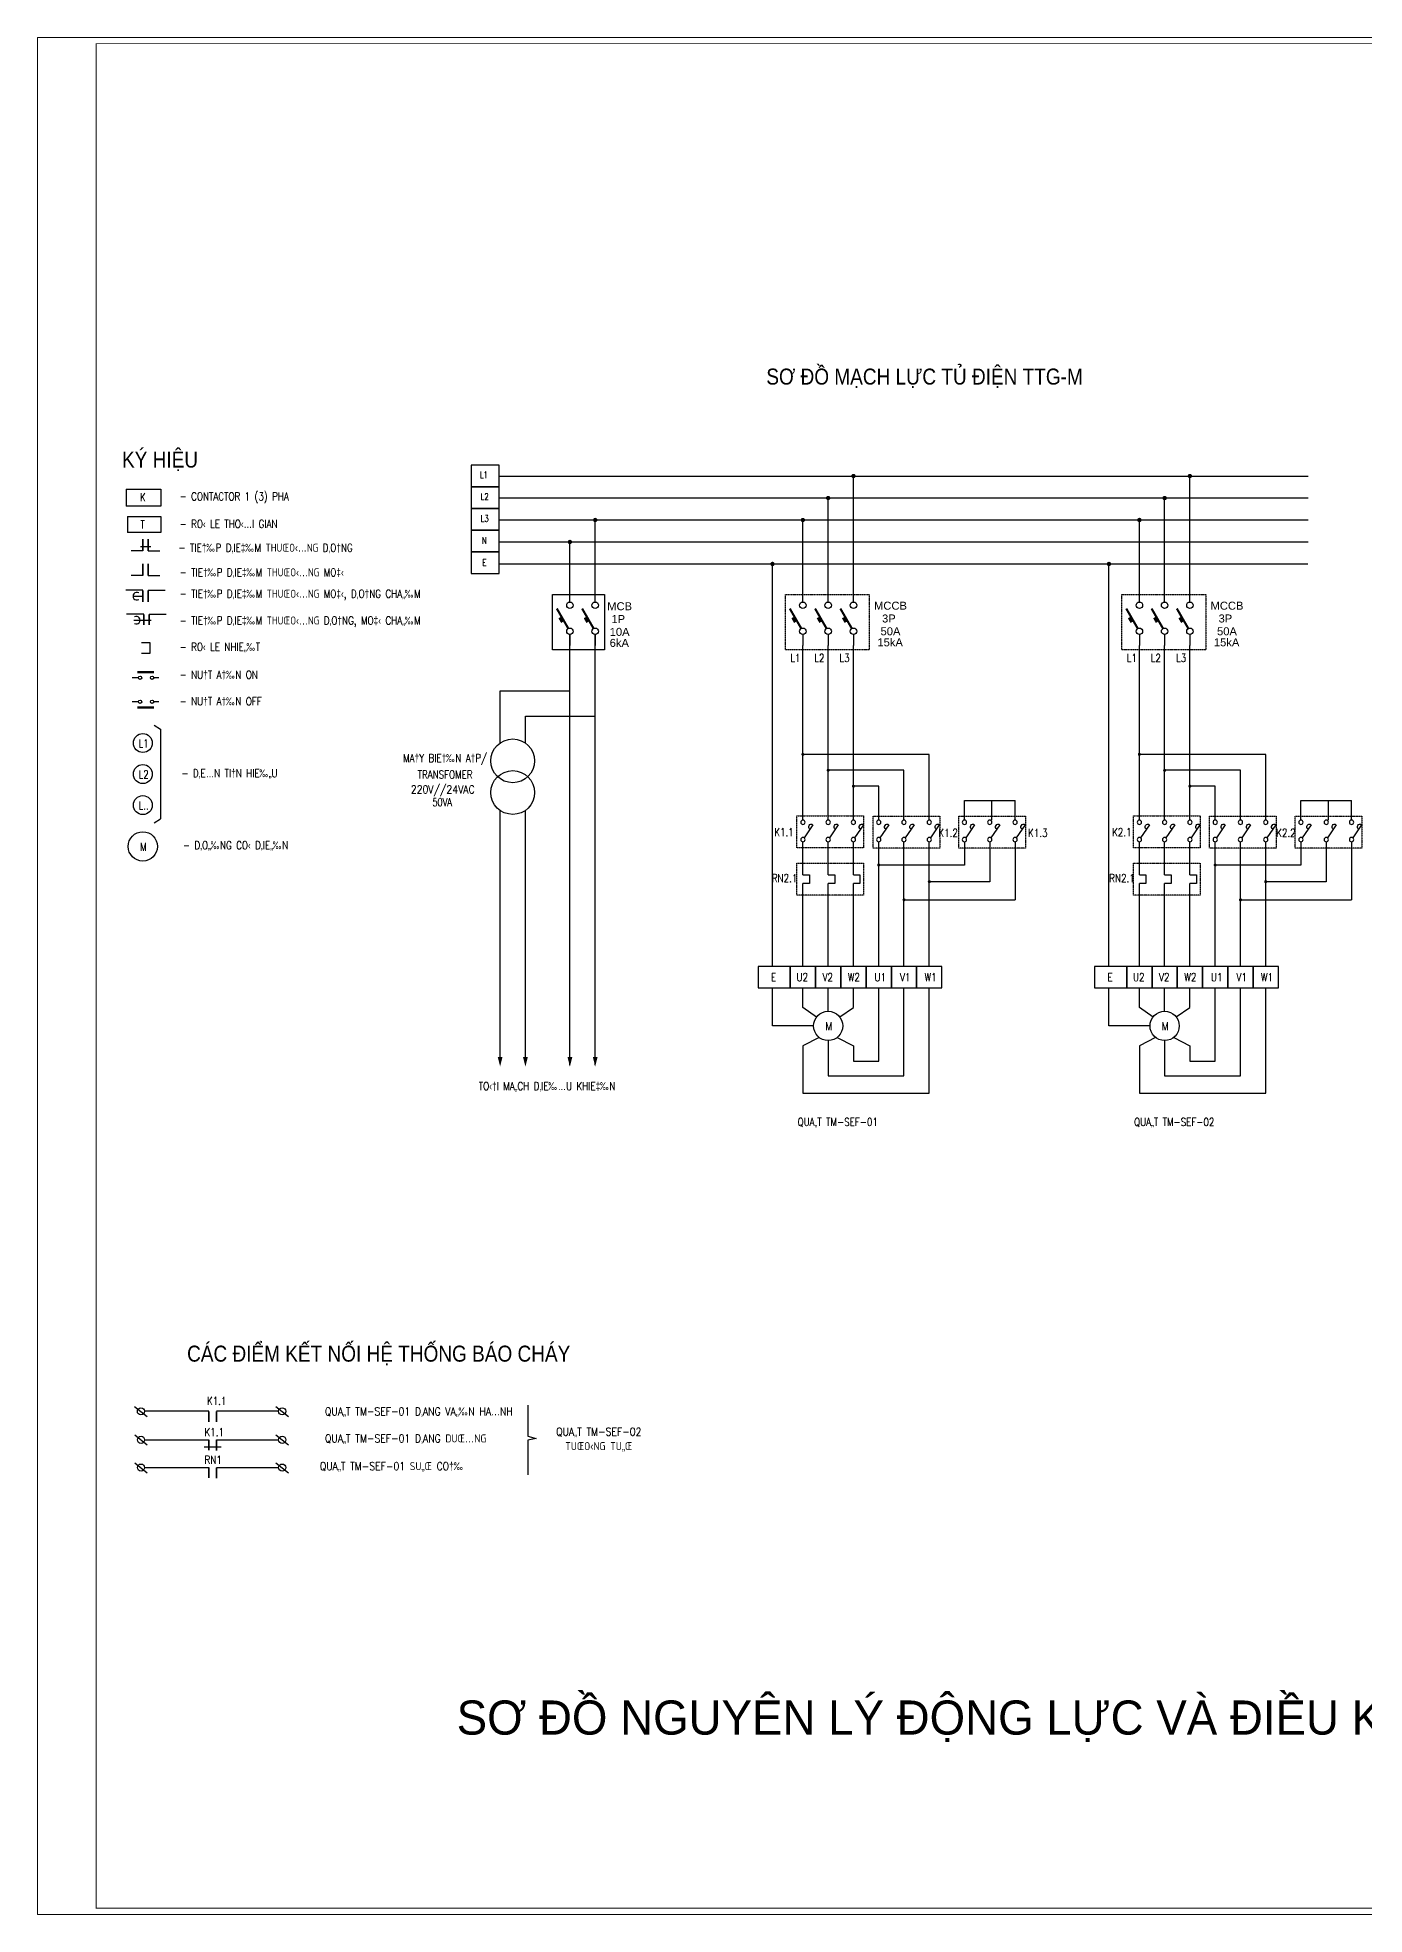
# Model space of a CAD drawing. Header units: millimetres. Extents: x -91525 to 4597779, y -698580 to 576167.
# Drawn here: x -91525 to -29337, y -34185 to 53788 of the extents above; entities that cross this region are included whole.
import ezdxf
from ezdxf.enums import TextEntityAlignment as Align

# ---------------------------------------------------------------- set-up
doc = ezdxf.new("R2010")
doc.units = ezdxf.units.MM
for name, pattern in [('CONTINOUS', [0]), ('DASHED', [19.05, 12.7, -6.35]), ('DASHED2', [0.375, 0.25, -0.125]), ('HIDDEN', [0.375, 0.25, -0.125]), ('HIDDEN2', [4.7625, 3.175, -1.5875])]:
    doc.linetypes.add(name, pattern=pattern)
doc.layers.get('DEFPOINTS').update_dxf_attribs({"lineweight": 5})
for name, color, linetype, lineweight in [('0-----D-TEXT', 3, 'Continuous', 18), ('0---TBD---SD', 2, 'Continuous', 25), ('KHUNG TEN SD3 - Ariyana 2007$0$0-CON', 253, 'Continuous', 0), ('TBI', 2, 'Continuous', 25)]:
    doc.layers.add(name, color=color, linetype=linetype, lineweight=lineweight)
for name, color, linetype in [('0-----Dia-Equi', 2, 'Continuous'), ('0-----E-text', 3, 'Continuous'), ('0-----E.Text', 3, 'Continuous'), ('0-----ED-Text', 3, 'Continuous'), ('0---TBD', 2, 'Continuous'), ('0---TEXT', 3, 'Continuous'), ('0-CDC-ME2-Equip', 2, 'Continuous'), ('0-TEXTDIEN', 4, 'Continuous'), ('1-DAY', 4, 'DASHED'), ('2', 3, 'Continuous'), ('4', 2, 'Continuous'), ('CHU', 2, 'Continuous'), ('CHUTO', 3, 'Continuous'), ('DAY', 4, 'Continuous'), ('DAY DAN', 4, 'DASHED2'), ('DAY-CS', 4, 'HIDDEN'), ('HIIDEN', 2, 'HIDDEN2'), ('MANH', 9, 'Continuous'), ('PHU KIEN', 7, 'Continuous'), ('TBD', 2, 'Continuous'), ('TEXT', 6, 'Continuous'), ('TEXT-CS', 3, 'Continuous')]:
    doc.layers.add(name, color=color, linetype=linetype)
doc.styles.add('0-----E.Arial', font='arial.ttf')
doc.styles.add('AVANTH', font='VHAVAN.TTF')
doc.styles.add('E-Diagram', font='arial.ttf')
doc.styles.add('ROMANS', font='romans.shx', dxfattribs={"width": 0.7, "bigfont": 'vns.shx'})
doc.styles.add('ROMANS1', font='ROMANS1.shx', dxfattribs={"width": 0.8})

# ---------------------------------------------------------------- blocks, each defined once
blk = doc.blocks.new('DI2')
at = {"layer": '0-CDC-ME2-Equip'}
for p, q in [((0, 1000), (0, 1250)), ((0, 250), (0, 0))]:
    blk.add_line(p, q, dxfattribs=at)
for points, const_width in [([(-37, 390), (-302, 850)], 50), ([(-177, 533), (-239, 641)], 60)]:
    blk.add_lwpolyline(points, dxfattribs=dict(at, const_width=const_width))
for centre in [(0, 925), (0, 325)]:
    blk.add_circle(centre, 75, dxfattribs=at)
blk = doc.blocks.new('tiepdiem')
at = {"layer": '0---TBD'}
blk.add_line((-289, 429), (-35, 51), dxfattribs=at)
for centre in [(0, 500), (0, 0)]:
    blk.add_circle(centre, 62.5, dxfattribs=at)
blk.add_arc((-246, 365), 78.1, 303.9048, 123.9048, dxfattribs=at)
blk = doc.blocks.new('KHUNG TEN SD3 - Ariyana 2007')
at = {"layer": 'DEFPOINTS', "color": 1}
blk.add_lwpolyline([(527153.77, 1774368.57), (527559.52, 1774368.57), (527559.52, 1774655.49), (527153.77, 1774655.49)], close=True, dxfattribs=at)
at = {"layer": 'KHUNG TEN SD3 - Ariyana 2007$0$0-CON', "const_width": 0.12}
blk.add_lwpolyline([(527162.72, 1774654.54), (527558.56, 1774654.54), (527558.56, 1774369.53), (527162.72, 1774369.53)], close=True, dxfattribs=at)

msp = doc.modelspace()

# ---------------------------------------------------------------- linework, layer by layer
at = {"layer": '0-----Dia-Equi', "elevation": 0}
for points in [[(-69845, 5554, 0, 225, 0), (-69845, 6004, 225, 225, 0)], [(-68661, 5554, 0, 225, 0), (-68661, 6004, 225, 225, 0)], [(-66574, 5554, 0, 225, 0), (-66574, 6004, 225, 225, 0)], [(-65389, 5554, 0, 225, 0), (-65389, 6004, 225, 225, 0)]]:
    msp.add_lwpolyline(points, format="xyseb", dxfattribs=at)
at = {"layer": '0---TBD', "color": 1}
for p, q in [((-86973, -10373), (-86388, -10843)), ((-80356, -10373), (-79770, -10843)), ((-86971, -11711), (-86386, -12180)), ((-80353, -11711), (-79768, -12180)), ((-86971, -13011), (-86386, -13481)), ((-80353, -13011), (-79768, -13481))]:
    msp.add_line(p, q, dxfattribs=at)
at = {"layer": '0---TBD', "ltscale": 1000}
for centre in [(-69253, 19886), (-69253, 18400)]:
    msp.add_circle(centre, 1026, dxfattribs=at)
at = {"layer": '0---TBD', "color": 1}
for centre in [(-86679, -10602), (-80061, -10602), (-86676, -11939), (-80058, -11939), (-86676, -13240), (-80058, -13240)]:
    msp.add_circle(centre, 168, dxfattribs=at)
at = {"layer": '0---TBD---SD', "linetype": 'Continuous'}
for p, q in [((-86222, 29914), (-86707, 29914)), ((-86590, 29726), (-87134, 29726)), ((-86339, 29726), (-85795, 29726)), ((-86590, 28573), (-87134, 28573)), ((-86339, 28573), (-85795, 28573)), ((-86590, 27880), (-87393, 27880)), ((-87048, 27602), (-86590, 27602)), ((-86339, 27880), (-85536, 27880)), ((-86549, 26754), (-87352, 26754)), ((-87007, 26476), (-86197, 26476)), ((-86298, 26754), (-85495, 26754))]:
    msp.add_line(p, q, dxfattribs=at)
for centre, start, end in [((-86871, 27602), 59.96922, 300.03078), ((-86893, 26476), 239.96922, 120.03078)]:
    msp.add_arc(centre, 178, start, end, dxfattribs=at)
at = {"layer": '2', "color": 2, "linetype": 'Continuous'}
for p, q in [((-86660, 25437), (-86269, 25437)), ((-86269, 24916), (-86660, 24916)), ((-86269, 25437), (-86269, 24916))]:
    msp.add_line(p, q, dxfattribs=at)
at = {"layer": '2', "color": 2}
for p, q in [((-55656, 14546), (-55351, 14546)), ((-55351, 14139), (-55656, 14139)), ((-55351, 14546), (-55351, 14139)), ((-54471, 14546), (-54166, 14546)), ((-54166, 14139), (-54471, 14139)), ((-54166, 14546), (-54166, 14139)), ((-53286, 14546), (-52981, 14546)), ((-52981, 14139), (-53286, 14139)), ((-52981, 14546), (-52981, 14139)), ((-39886, 14546), (-39581, 14546)), ((-39581, 14139), (-39886, 14139)), ((-39581, 14546), (-39581, 14139)), ((-38701, 14546), (-38396, 14546)), ((-38396, 14139), (-38701, 14139)), ((-38396, 14546), (-38396, 14139)), ((-37516, 14546), (-37211, 14546)), ((-37211, 14139), (-37516, 14139)), ((-37211, 14546), (-37211, 14139))]:
    msp.add_line(p, q, dxfattribs=at)
at = {"layer": '2', "color": 1, "linetype": 'Continuous', "elevation": 0}
msp.add_lwpolyline([(-67395, 27685), (-64952, 27685), (-64952, 25096), (-67395, 25096)], close=True, dxfattribs=at)
at = {"layer": '2', "color": 1, "linetype": 'HIDDEN2', "ltscale": 4, "elevation": 0}
for points in [[(-56476, 27685), (-52545, 27685), (-52545, 25096), (-56476, 25096)], [(-40707, 27685), (-36775, 27685), (-36775, 25096), (-40707, 25096)], [(-55935, 17308), (-52808, 17308), (-52808, 15809), (-55935, 15809)], [(-52368, 17295), (-49241, 17295), (-49241, 15796), (-52368, 15796)], [(-48348, 17295), (-45222, 17295), (-45222, 15796), (-48348, 15796)], [(-40165, 17308), (-37038, 17308), (-37038, 15809), (-40165, 15809)], [(-36598, 17295), (-33472, 17295), (-33472, 15796), (-36598, 15796)], [(-32579, 17295), (-29452, 17295), (-29452, 15796), (-32579, 15796)], [(-55935, 15091), (-52808, 15091), (-52808, 13592), (-55935, 13592)], [(-40165, 15091), (-37038, 15091), (-37038, 13592), (-40165, 13592)]]:
    msp.add_lwpolyline(points, close=True, dxfattribs=at)
at = {"layer": '2', "const_width": 71.2, "elevation": 0}
for points in [[(-52137, 15003, 1), (-52066, 15003, 1)], [(-36367, 15003, 1), (-36296, 15003, 1)], [(-49768, 14223, 1), (-49696, 14223, 1)], [(-33998, 14223, 1), (-33927, 14223, 1)], [(-50952, 13373, 1), (-50881, 13373, 1)], [(-35183, 13373, 1), (-35111, 13373, 1)]]:
    msp.add_lwpolyline(points, format="xyb", close=True, dxfattribs=at)
at = {"layer": '2', "color": 2, "elevation": 0}
for points in [[(-57758, 9250), (-56248, 9250), (-56248, 10242), (-57758, 10242)], [(-56248, 9250), (-55063, 9250), (-55063, 10242), (-56248, 10242)], [(-55063, 9250), (-53878, 9250), (-53878, 10242), (-55063, 10242)], [(-53878, 9250), (-52694, 9250), (-52694, 10242), (-53878, 10242)], [(-52694, 9250), (-51509, 9250), (-51509, 10242), (-52694, 10242)], [(-51509, 9250), (-50324, 9250), (-50324, 10242), (-51509, 10242)], [(-50324, 9250), (-49140, 9250), (-49140, 10242), (-50324, 10242)], [(-41988, 9250), (-40478, 9250), (-40478, 10242), (-41988, 10242)], [(-40478, 9250), (-39293, 9250), (-39293, 10242), (-40478, 10242)], [(-39293, 9250), (-38109, 9250), (-38109, 10242), (-39293, 10242)], [(-38109, 9250), (-36924, 9250), (-36924, 10242), (-38109, 10242)], [(-36924, 9250), (-35739, 9250), (-35739, 10242), (-36924, 10242)], [(-35739, 9250), (-34555, 9250), (-34555, 10242), (-35739, 10242)], [(-34555, 9250), (-33370, 9250), (-33370, 10242), (-34555, 10242)]]:
    msp.add_lwpolyline(points, close=True, dxfattribs=at)
at = {"layer": '4', "elevation": 0}
for points in [[(-71209, 32728), (-69893, 32728), (-69893, 33744), (-71209, 33744)], [(-71209, 31711), (-69893, 31711), (-69893, 32728), (-71209, 32728)], [(-71209, 30694), (-69893, 30694), (-69893, 31711), (-71209, 31711)], [(-71209, 29677), (-69893, 29677), (-69893, 30694), (-71209, 30694)], [(-71209, 28661), (-69893, 28661), (-69893, 29677), (-71209, 29677)]]:
    msp.add_lwpolyline(points, close=True, dxfattribs=at)
at = {"layer": 'CHU', "color": 2, "linetype": 'Continuous'}
for p, q in [((-87306, 31343), (-85740, 31343)), ((-87306, 31343), (-87306, 30590)), ((-85740, 31343), (-85740, 30590)), ((-85740, 30590), (-87306, 30590))]:
    msp.add_line(p, q, dxfattribs=at)
for centre in [(-86591, 20721), (-86591, 19267), (-86591, 17812)]:
    msp.add_circle(centre, 444, dxfattribs=at)
at = {"layer": 'CHUTO', "linetype": 'Continuous'}
for p, q in [((-86797, 23778), (-87090, 23778)), ((-85839, 23778), (-86080, 23778)), ((-86797, 22655), (-87090, 22655)), ((-85839, 22655), (-86080, 22655))]:
    msp.add_line(p, q, dxfattribs=at)
at = {"layer": 'CHUTO', "color": 2}
for p, q in [((-83497, -10602), (-86510, -10602)), ((-80229, -10602), (-83140, -10602))]:
    msp.add_line(p, q, dxfattribs=at)
at = {"layer": 'CHUTO', "linetype": 'Continuous'}
for centre in [(-86720, 23778), (-86157, 23778), (-86720, 22655), (-86157, 22655)]:
    msp.add_circle(centre, 77.3, dxfattribs=at)
at = {"layer": 'DAY'}
for p, q in [((-53286, 27330), (-53286, 33236)), ((-37516, 27330), (-37516, 33236)), ((-54471, 27330), (-54471, 32205)), ((-38701, 27330), (-38701, 32205)), ((-65389, 27330), (-65389, 31226)), ((-55656, 27330), (-55656, 31175)), ((-39886, 27330), (-39886, 31175)), ((-66574, 27330), (-66574, 30195)), ((-57080, 10242), (-57080, 29114)), ((-41311, 10242), (-41311, 29114)), ((-66574, 5619), (-66574, 25805)), ((-65389, 5619), (-65389, 25805)), ((-55656, 17110), (-55656, 25296)), ((-54471, 17110), (-54471, 25296)), ((-53286, 17110), (-53286, 25296)), ((-39886, 17110), (-39886, 25296)), ((-38701, 17110), (-38701, 25296)), ((-37516, 17110), (-37516, 25296)), ((-69845, 23161), (-66574, 23161)), ((-69845, 20724), (-69845, 23161)), ((-68661, 21976), (-65389, 21976)), ((-68661, 20724), (-68661, 21976)), ((-49732, 20190), (-55656, 20190)), ((-50917, 19444), (-54471, 19444)), ((-50917, 17110), (-50917, 19444)), ((-49732, 17110), (-49732, 20190)), ((-33962, 20190), (-39886, 20190)), ((-35147, 19444), (-38701, 19444)), ((-35147, 17110), (-35147, 19444)), ((-33962, 17110), (-33962, 20190)), ((-52101, 18697), (-53286, 18697)), ((-52101, 17110), (-52101, 18697)), ((-36332, 18697), (-37516, 18697)), ((-36332, 17110), (-36332, 18697)), ((-48082, 17110), (-48082, 18033)), ((-48082, 18033), (-45712, 18033)), ((-46795, 17110), (-46795, 18033)), ((-45712, 17110), (-45712, 18033)), ((-32312, 17110), (-32312, 18033)), ((-32312, 18033), (-29943, 18033)), ((-31026, 17110), (-31026, 18033)), ((-29943, 17110), (-29943, 18033)), ((-69845, 6004), (-69845, 17562)), ((-68661, 6004), (-68661, 17562)), ((-55656, 14546), (-55656, 16093)), ((-54471, 14546), (-54471, 16093)), ((-53286, 14546), (-53286, 16093)), ((-52101, 10242), (-52101, 16093)), ((-50917, 10242), (-50917, 16093)), ((-49732, 10242), (-49732, 16093)), ((-48082, 16093), (-48082, 15003)), ((-46897, 16093), (-46897, 14223)), ((-45712, 16093), (-45712, 13373)), ((-39886, 14546), (-39886, 16093)), ((-38701, 14546), (-38701, 16093)), ((-37516, 14546), (-37516, 16093)), ((-36332, 10242), (-36332, 16093)), ((-35147, 10242), (-35147, 16093)), ((-33962, 10242), (-33962, 16093)), ((-32312, 16093), (-32312, 15003)), ((-31127, 16093), (-31127, 14223)), ((-29943, 16093), (-29943, 13373)), ((-48082, 15003), (-52101, 15003)), ((-32312, 15003), (-36332, 15003)), ((-55656, 10242), (-55656, 14139)), ((-54471, 10242), (-54471, 14139)), ((-53286, 10242), (-53286, 14139)), ((-46897, 14223), (-49732, 14223)), ((-39886, 10242), (-39886, 14139)), ((-38701, 10242), (-38701, 14139)), ((-37516, 10242), (-37516, 14139)), ((-31127, 14223), (-33962, 14223)), ((-50917, 13373), (-45712, 13373)), ((-35147, 13373), (-29943, 13373)), ((-57080, 7460), (-57080, 9250)), ((-55656, 8330), (-55656, 9250)), ((-54471, 8146), (-54471, 9250)), ((-53286, 8330), (-53286, 9250)), ((-52101, 5815), (-52101, 9250)), ((-50917, 5125), (-50917, 9250)), ((-49732, 4315), (-49732, 9250)), ((-41311, 7460), (-41311, 9250)), ((-39886, 8330), (-39886, 9250)), ((-38701, 8146), (-38701, 9250)), ((-37516, 8330), (-37516, 9250)), ((-36332, 5815), (-36332, 9250)), ((-35147, 5125), (-35147, 9250)), ((-33962, 4315), (-33962, 9250)), ((-55017, 7875), (-55656, 8330)), ((-53928, 7880), (-53286, 8330)), ((-39247, 7875), (-39886, 8330)), ((-38158, 7880), (-37516, 8330)), ((-55157, 7460), (-57080, 7460)), ((-39387, 7460), (-41311, 7460)), ((-54894, 6920), (-55656, 6526)), ((-55656, 6526), (-55656, 4315)), ((-54471, 6774), (-54471, 5125)), ((-54048, 6920), (-53286, 6526)), ((-53286, 6526), (-53286, 5815)), ((-39124, 6920), (-39886, 6526)), ((-39886, 6526), (-39886, 4315)), ((-38701, 6774), (-38701, 5125)), ((-38278, 6920), (-37516, 6526)), ((-37516, 6526), (-37516, 5815)), ((-53286, 5815), (-52101, 5815)), ((-37516, 5815), (-36332, 5815)), ((-54471, 5125), (-50917, 5125)), ((-38701, 5125), (-35147, 5125)), ((-55656, 4315), (-49732, 4315)), ((-39886, 4315), (-33962, 4315))]:
    msp.add_line(p, q, dxfattribs=at)
at = {"layer": 'DAY', "const_width": 71.2, "elevation": 0}
for points in [[(-55691, 20190, 1), (-55620, 20190, 1)], [(-39921, 20190, 1), (-39850, 20190, 1)], [(-54506, 19444, 1), (-54435, 19444, 1)], [(-38737, 19444, 1), (-38666, 19444, 1)], [(-53322, 18697, 1), (-53251, 18697, 1)], [(-37552, 18697, 1), (-37481, 18697, 1)]]:
    msp.add_lwpolyline(points, format="xyb", close=True, dxfattribs=at)
at = {"layer": 'DAY DAN', "linetype": 'ByBlock'}
for p, q in [((-69893, 33232), (-31974, 33233)), ((-69893, 32216), (-31974, 32211)), ((-69893, 31181), (-31974, 31178)), ((-69893, 30144), (-31974, 30144)), ((-69893, 29114), (-31991, 29113))]:
    msp.add_line(p, q, dxfattribs=at)
at = {"layer": 'DAY-CS', "color": 2, "linetype": 'Continuous'}
for p, q in [((-86508, -11939), (-83495, -11939)), ((-83719, -12261), (-82914, -12261)), ((-83138, -11939), (-80227, -11939)), ((-86508, -13240), (-83495, -13240)), ((-83138, -13240), (-80227, -13240))]:
    msp.add_line(p, q, dxfattribs=at)
at = {"layer": 'DAY-CS', "color": 2, "linetype": 'Continuous', "elevation": 0}
for points, const_width in [([(-86590, 30282), (-86590, 29726)], 86.8), ([(-86339, 30282), (-86339, 29726)], 86.8), ([(-86590, 29129), (-86590, 28573)], 86.8), ([(-86339, 29129), (-86339, 28573)], 86.8), ([(-86590, 27880), (-86590, 27324)], 86.8), ([(-86339, 27880), (-86339, 27324)], 86.8), ([(-86549, 26754), (-86549, 26254)], 78.1), ([(-86298, 26754), (-86298, 26254)], 78.1), ([(-83497, -10597), (-83497, -11097)], 78.1), ([(-83140, -10602), (-83140, -11103)], 78.1), ([(-83495, -11934), (-83495, -12434)], 78.1), ([(-83138, -11939), (-83138, -12440)], 78.1), ([(-83495, -13234), (-83495, -13735)], 78.1), ([(-83138, -13240), (-83138, -13740)], 78.1)]:
    msp.add_lwpolyline(points, dxfattribs=dict(at, const_width=const_width))
msp.add_lwpolyline([(-68554, -10317), (-68554, -11772), (-68149, -11877), (-68554, -11952), (-68554, -13587)], dxfattribs=at)
at = {"layer": 'HIIDEN', "linetype": 'Continuous'}
msp.add_circle((-86591, 15873), 686, dxfattribs=at)
at = {"layer": 'HIIDEN', "linetype": 'CONTINOUS'}
for centre in [(-54471, 7460), (-38701, 7460)]:
    msp.add_circle(centre, 686, dxfattribs=at)
at = {"layer": 'MANH', "color": 2, "linetype": 'Continuous', "ltscale": 100}
for p, q in [((-87377, 32615), (-85740, 32615)), ((-87377, 32615), (-87377, 31827)), ((-85740, 32615), (-85740, 31827)), ((-85740, 31827), (-87377, 31827))]:
    msp.add_line(p, q, dxfattribs=at)
at = {"layer": 'PHU KIEN', "color": 9, "linetype": 'Continuous', "ltscale": 40}
for p, q in [((-86059, 21554), (-85768, 21365)), ((-85768, 21365), (-85768, 17168)), ((-86059, 16979), (-85768, 17168))]:
    msp.add_line(p, q, dxfattribs=at)
at = {"layer": 'TBD', "linetype": 'ByBlock', "const_width": 102, "elevation": 0}
for points in [[(-53337, 33236, 1), (-53235, 33236, 1)], [(-37567, 33236, 1), (-37466, 33236, 1)], [(-54522, 32205, 1), (-54420, 32205, 1)], [(-38752, 32205, 1), (-38650, 32205, 1)], [(-65440, 31175, 1), (-65338, 31175, 1)], [(-55706, 31175, 1), (-55605, 31175, 1)], [(-39937, 31175, 1), (-39835, 31175, 1)], [(-66625, 30144, 1), (-66523, 30144, 1)], [(-57131, 29114, 1), (-57030, 29114, 1)], [(-41362, 29114, 1), (-41260, 29114, 1)]]:
    msp.add_lwpolyline(points, format="xyb", close=True, dxfattribs=at)
at = {"layer": 'TBI', "linetype": 'Continuous', "const_width": 109, "elevation": 0}
for points in [[(-86855, 24041), (-86074, 24041)], [(-86855, 22392), (-86074, 22392)]]:
    msp.add_lwpolyline(points, dxfattribs=at)

# ---------------------------------------------------------------- block references
at = {"layer": '0---TBD', "xscale": -1.626716572791338, "yscale": 1.62671657348983, "zscale": 1.6267165732983}
for p in [(-55656, 16195), (-54471, 16195), (-53286, 16195), (-52101, 16195), (-50917, 16195), (-49732, 16195), (-48082, 16195), (-46897, 16195), (-45712, 16195), (-39886, 16195), (-38701, 16195), (-37516, 16195), (-36332, 16195), (-35147, 16195), (-33962, 16195), (-32312, 16195), (-31127, 16195), (-29943, 16195)]:
    msp.add_blockref('tiepdiem', p, dxfattribs=at)
at = {"layer": '1-DAY', "xscale": 2.03339571878314, "yscale": 2.03339571878314, "zscale": 2.03339571878314}
for p in [(-66574, 25296), (-65389, 25296), (-55656, 25296), (-54471, 25296), (-53286, 25296), (-39886, 25296), (-38701, 25296), (-37516, 25296)]:
    msp.add_blockref('DI2', p, dxfattribs=at)
at = {"layer": 'DAY-CS', "color": 2, "ltscale": 5, "xscale": 306.614037341089, "yscale": 306.614037341089, "zscale": 306.614037341089}
msp.add_blockref('KHUNG TEN SD3 - Ariyana 2007', (-161724270, -544080497), dxfattribs=at)

# ---------------------------------------------------------------- texts
at = {"layer": '0-----D-TEXT', "linetype": 'Continuous', "style": 'ROMANS'}
for s, width, p in [('220V//24VAC', 0.85, (-74029, 18360)), ('50VA', 0.75, (-73019, 17759))]:
    msp.add_text(s, height=375, dxfattribs=dict(at, width=width)).set_placement(p)
at = {"layer": '0-----E-text', "linetype": 'Continuous', "style": 'ROMANS', "width": 0.85}
for p in [(-54443, 7263), (-38673, 7263)]:
    msp.add_text('M', height=374, dxfattribs=at).set_placement(p, align=Align.CENTER)
at = {"layer": '0-----E.Text', "color": 6, "linetype": 'Continuous', "style": '0-----E.Arial', "width": 0.85}
for s, p in [('SƠ ĐỒ MẠCH LỰC TỦ ĐIỆN TTG-M', (-49954, 37522)), ('KÝ HIỆU', (-85784, 33631)), ('CÁC ĐIỂM KẾT NỐI HỆ THỐNG BÁO CHÁY', (-75536, -8274))]:
    msp.add_text(s, height=750, dxfattribs=at).set_placement(p, align=Align.CENTER)
at = {"layer": '0-----ED-Text', "linetype": 'Continuous', "style": 'E-Diagram'}
for s, p in [('MCB', (-64244, 26945)), ('MCCB', (-51550, 26971)), ('MCCB', (-35780, 26971)), ('1P', (-64308, 26345)), ('3P', (-51625, 26371)), ('3P', (-35855, 26371)), ('6kA', (-64260, 25227)), ('10A', (-64244, 25745)), ('15kA', (-51566, 25254)), ('50A', (-51550, 25771)), ('15kA', (-35796, 25254)), ('50A', (-35780, 25771))]:
    msp.add_text(s, height=375, dxfattribs=at).set_placement(p, align=Align.CENTER)
at = {"layer": '0---TEXT', "style": 'ROMANS1', "width": 0.85}
for s, p in [('QUA„T TM-SEF-01 D‚ANG VA„‰N HA…NH ', (-73545, -10793)), ('QUA„T TM-SEF-02', (-65222, -11745)), ('QUA„T TM-SEF-01 D‚ANG DUŒ…NG ', (-74162, -12060)), ('TUŒO‹NG TU„Œ', (-65222, -12420)), ('QUA„T TM-SEF-01 SU„Œ CO†‰', (-74924, -13360))]:
    msp.add_text(s, height=374.14, dxfattribs=at).set_placement(p, align=Align.CENTER)
at = {"layer": '0-TEXTDIEN', "color": 3, "linetype": 'Continuous', "style": 'ROMANS1', "width": 0.8}
for s, p in [('L1', (-86789, 20517)), ('L2', (-86789, 19062)), ('L..', (-86789, 17608))]:
    msp.add_text(s, height=375, dxfattribs=at).set_placement(p)
at = {"layer": 'TEXT', "color": 3, "linetype": 'Continuous', "width": 0.8}
for s, height, style, p in [('K', 375, 'ROMANS', (-86724, 32052)), ('- CONTACTOR 1 (3) PHA', 375.01, 'ROMANS1', (-84866, 32093)), ('T', 375, 'ROMANS', (-86701, 30781)), ('- RO‹ LE THO‹…I GIAN', 375.01, 'ROMANS1', (-84866, 30804)), ('- TIE†‰P D‚IE‡‰M THUŒO‹…NG D‚O†NG', 375.01, 'ROMANS1', (-84918, 29687)), ('- TIE†‰P D‚IE‡‰M THUŒO‹…NG MO‡‹', 375.01, 'ROMANS1', (-84866, 28534)), ('- TIE†‰P D‚IE‡‰M THUŒO‹…NG MO‡‹, D‚O†NG CHA„‰M', 375.01, 'ROMANS1', (-84866, 27531)), ('- TIE†‰P D‚IE‡‰M THUŒO‹…NG D‚O†NG, MO‡‹ CHA„‰M', 375.01, 'ROMANS1', (-84866, 26276)), ('- RO‹ LE NHIE„‰T', 375.01, 'ROMANS1', (-84866, 25041)), ('- NU†T A†‰N ON', 375.01, 'ROMANS1', (-84866, 23734)), ('- NU†T A†‰N OFF', 375.01, 'ROMANS1', (-84866, 22489)), ('- D‚E…N TI†N HIE‰„U', 375.01, 'ROMANS1', (-84783, 19119)), ('- D‚O„‰NG CO‹ D‚IE„‰N', 375.01, 'ROMANS1', (-84712, 15745))]:
    msp.add_text(s, height=height, dxfattribs=dict(at, style=style)).set_placement(p)
at = {"layer": 'TEXT', "color": 3, "style": 'ROMANS1', "width": 0.8}
for s, p in [('L1', (-56245, 24520)), ('L2', (-55123, 24520)), ('L3', (-53938, 24520)), ('L1', (-40475, 24520)), ('L2', (-39353, 24520)), ('L3', (-38169, 24520)), ('K1.1', (-56995, 16355)), ('K2.1', (-41165, 16355)), ('K1.2', (-49305, 16323)), ('K1.3', (-45103, 16323)), ('K2.2', (-33475, 16323)), ('RN2.1', (-57113, 14198)), ('RN2.1', (-41299, 14198)), ('E', (-57154, 9557)), ('U2', (-55954, 9557)), ('V2', (-54735, 9557)), ('W2', (-53549, 9557)), ('U1', (-52301, 9557)), ('V1', (-51104, 9557)), ('W1', (-49955, 9557)), ('E', (-41384, 9557)), ('U2', (-40185, 9557)), ('V2', (-38965, 9557)), ('W2', (-37780, 9557)), ('U1', (-36531, 9557)), ('V1', (-35334, 9557)), ('W1', (-34186, 9557)), ('K1.1', (-83585, -10301)), ('K1.1', (-83699, -11762)), ('RN1', (-83699, -13063))]:
    msp.add_text(s, height=375, dxfattribs=at).set_placement(p)
at = {"layer": 'TEXT', "color": 3, "linetype": 'Continuous', "style": 'ROMANS1', "width": 0.8}
msp.add_text('M', height=375, dxfattribs=at).set_placement((-86563, 15676), align=Align.CENTER)
at = {"layer": 'TEXT', "lineweight": 100, "style": 'AVANTH'}
msp.add_text('S¥ §å NGUY£N Lý §éNG LùC Vµ §IÒU KHIÓN QU¹T TH¤NG GIã TÇNG M¸I', height=1600, rotation=0, dxfattribs=at).set_placement((-71882, -25756))
at = {"layer": 'TEXT', "color": 3, "style": 'ROMANS1', "width": 0.8}
for tag, p in [('L1', (-70606, 33291)), ('L2', (-70568, 32274)), ('L3', (-70568, 31244)), ('N', (-70580, 30213)), ('E', (-70580, 29183))]:
    msp.add_attdef(tag, text='', height=300, dxfattribs=at).set_placement(p, align=Align.MIDDLE_CENTER)
at = {"layer": 'TEXT-CS', "linetype": 'Continuous', "style": 'ROMANS1', "width": 0.8}
for s, height, p in [('MA†Y BIE†‰N A†P/', 374.14, (-72424, 19830)), ('TRANSFOMER', 374.1, (-72424, 19055)), ('TO‹†I MA„CH D‚IE‰…U KHIE‡‰N', 374.14, (-67644, 4454)), ('QUA„T TM-SEF-01', 374.14, (-54022, 2773)), ('QUA„T TM-SEF-02', 374.14, (-38252, 2773))]:
    msp.add_text(s, height=height, dxfattribs=at).set_placement(p, align=Align.CENTER)

doc.saveas('drawing.dxf')
